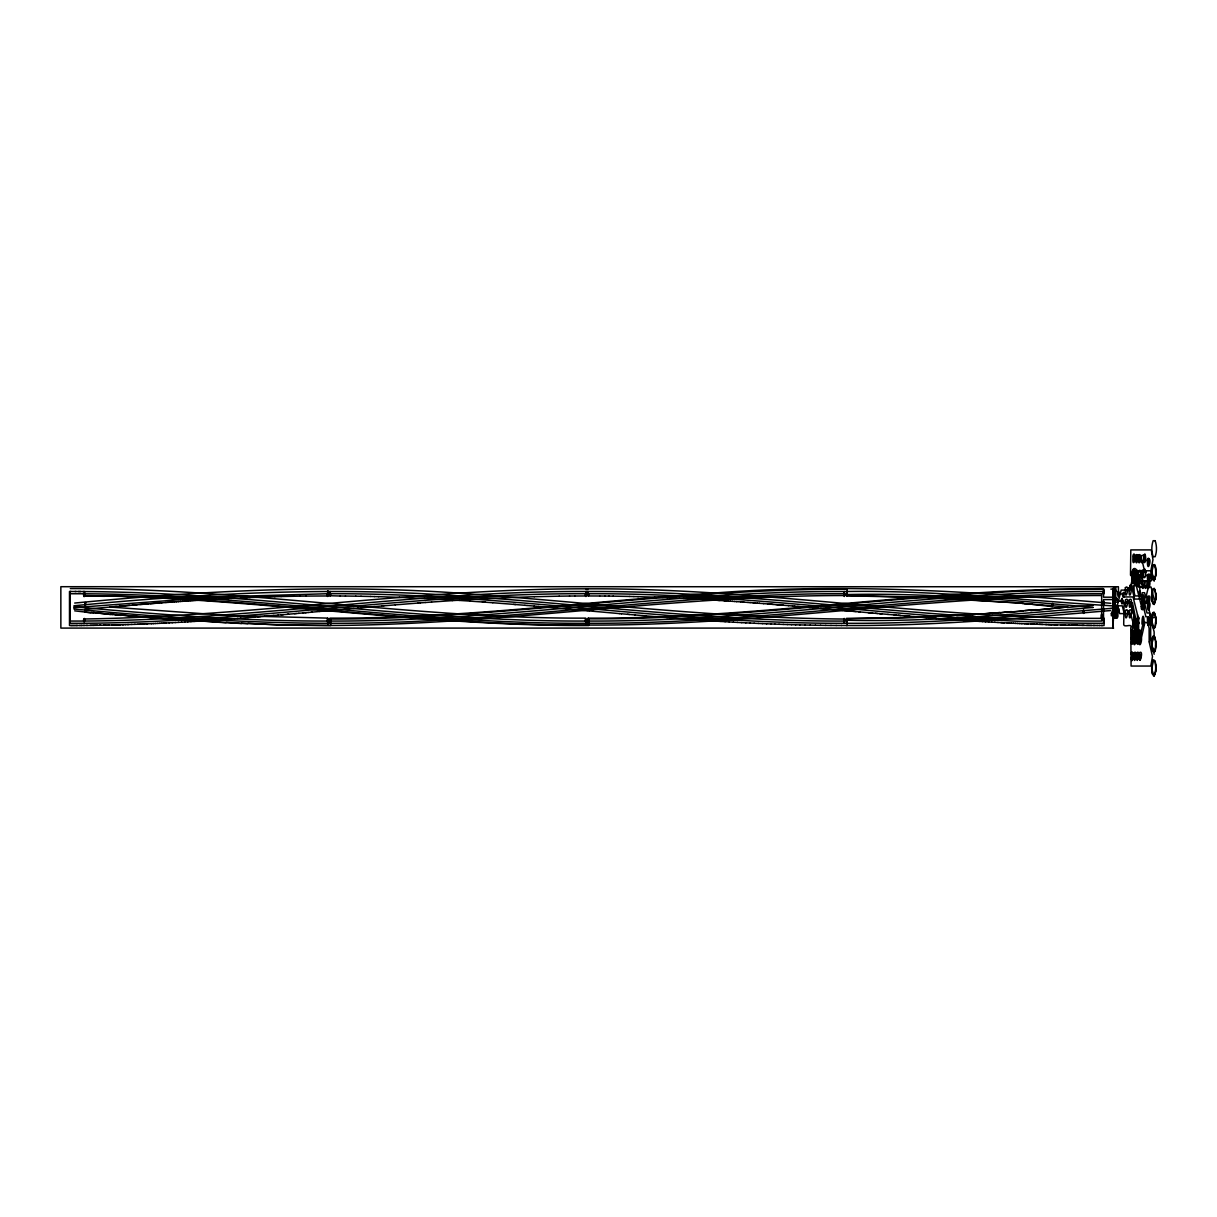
<?xml version="1.0" encoding="UTF-8"?>
<svg xmlns="http://www.w3.org/2000/svg" width="1217" height="1217" viewBox="0 0 1217 1217"><rect width="100%" height="100%" fill="white"/><g stroke="black" fill="none" stroke-linecap="round" stroke-linejoin="round"><path stroke-width="1.5" d="M330.157 593.744L330.142 594.52L330.172 591.492M588.815 620.229L588.769 625.523C420.093 626.283 252.893 597.501 84.399 595.585M844.263 623.287L844.294 620.244L844.279 621.05C713.147 621.583 583.049 603.678 452.389 595.509C326.354 586.564 199.984 593.729 74.42 605.716M327.753 591.492L327.723 594.55L327.753 593.729M329.837 593.729C502.682 593.029 673.838 624.199 846.682 623.287L846.728 620.229C927.628 622.146 1011.357 614.524 1093.277 607.42C1011.357 600.133 927.704 592.709 846.728 594.55L846.682 591.492C673.822 590.549 502.682 621.735 329.837 621.05M847.275 620.32L847.215 625.523L841.236 625.492M1052.325 604.666L1052.34 603.769M84.095 594.748L84.125 593.79C252.664 594.626 419.622 624.336 588.237 623.287L588.267 620.153L588.237 621.05M84.658 594.976L84.734 591.553L78.375 591.523M1136.282 638.712L1136.572 636.963L1138.108 636.963L1137.941 644.356L1136.328 643.2L1135.887 623.423A26.074 26.074 0 0 1 1135.887 619.559L1132.495 602.795L1124.112 602.613L1123.702 624.351C1123.717 628.337 1133.27 622.556 1130.776 627.972L1131.08 666.049L1150.81 666.049L1152.499 656.511L1149.198 642.028M1144.132 601.259C1139.644 610.858 1143.402 582.547 1144.071 601.32M1130.882 638.712C1133.712 631.227 1133.712 649.954 1130.882 642.47M1130.882 653.772C1133.712 646.288 1133.712 665.014 1130.882 657.545M85.22 610.904L85.266 610.021M85.753 611.482L85.905 609.169L110.914 606.979M1151.814 617.065L1151.754 617.901A31.186 31.186 0 0 0 1151.754 622.313M1152.59 650.699L1151.754 646.105A31.186 31.186 0 0 1 1151.754 641.8L1152.012 639.534M1155.542 599.144L1155.602 598.308A31.186 31.186 0 0 0 1155.602 593.911M1155.542 623.058L1155.602 622.206M1155.359 639.534L1155.602 641.8A31.186 31.186 0 0 1 1155.602 646.105L1155.359 648.387M1155.542 670.856L1155.602 670.004M1152.134 591.066L1151.754 594.002A31.186 31.186 0 0 0 1151.754 598.414M1155.45 575.976L1155.602 574.409A31.186 31.186 0 0 0 1155.602 570.104L1155.359 567.837M1151.814 617.156L1151.906 616.334M1155.45 599.875L1155.542 599.053M1155.237 625.142L1155.542 622.952M1152.134 662.763L1151.754 665.714A31.186 31.186 0 0 0 1151.754 670.111M1155.45 671.586L1155.542 670.75M1152.012 567.837L1151.754 570.104A31.186 31.186 0 0 0 1151.754 574.5L1151.906 575.976M1155.359 576.691L1155.45 575.884M1151.906 616.441L1152.134 614.965M1155.45 599.783L1155.237 601.244M1155.45 671.48L1155.237 672.955M328.118 595.6L327.723 596.467L327.358 595.767M328.118 621.263L327.723 622.13L327.358 621.431M587.872 593.577L588.222 592.725L588.632 593.424A6.587 6.587 0 0 1 588.648 595.676L587.887 595.828A6.587 6.587 0 0 1 587.872 593.577M587.872 619.103L588.222 618.251L588.632 618.951A6.587 6.587 0 0 1 588.648 621.202L587.933 621.507A6.587 6.587 0 0 1 587.872 619.103M1102.054 617.095L1101.659 617.962L1101.279 617.247A6.587 6.587 0 0 1 1101.263 614.996L1101.613 614.144L1102.024 614.844A6.587 6.587 0 0 1 1102.039 617.095M1111.364 613.535L1111.806 612.683L1112.262 613.718M1134.746 578.486L1135.111 577.619L1135.522 578.318A6.587 6.587 0 0 1 1135.537 580.57L1135.202 581.437L1134.776 580.737A6.587 6.587 0 0 1 1134.761 578.486M1152.012 567.928L1152.271 566.559M1155.359 576.584L1154.781 579.003M1152.012 639.625L1152.271 638.256M1155.359 648.281L1154.781 650.699M85.555 612.257L85.616 611.953A6.587 6.587 0 0 0 85.586 609.702L85.22 609.002L84.81 609.869A6.587 6.587 0 0 0 84.84 612.121L90.834 612.744M847.062 595.904L847.123 595.6A6.587 6.587 0 0 0 847.093 593.348L846.317 593.5A6.587 6.587 0 0 0 846.347 595.752L928.708 597.745L1023.786 603.267M1152.134 615.072L1152.59 613.307M1154.933 602.415L1155.237 601.152M1155.237 672.849L1154.781 674.598M1110.847 589.119L1113.951 589.119L1114.833 590.245L1115.7 586.761L1118.423 586.761L1118.423 593.972L1122.241 593.972L1122.972 596.938L1133.057 596.938L1138.64 619.301L1138.656 636.765L1140.055 642.363M1115.974 591.325L1114.97 607.268L1116.156 618.251L1113.585 618.251M1113.144 609.398L1111.76 614.585L1112.947 615.3L1112.947 625.614M1112.947 615.315L1113.585 586.746M1118.027 610.204L1118.423 608.394L1119.716 613.611L1130.715 613.611M1117.236 615.33L1116.613 608.394L1121.192 590.108L1126.531 590.108M1133.97 560.839L1133.909 555.895M1139.279 560.718L1139.371 555.895M1133.985 628.337L1133.955 615.619L1130.487 601.73M1131.977 642.363L1132.784 621.857L1130.654 613.49M1134.685 642.363L1135.142 620.594L1130.76 603.054L1129.68 603.054M1137.347 642.363L1137.484 614.661M1140.04 653.955L1140.025 658.427M1148.468 623.789L1148.513 619.118M329.853 618.768L329.746 619.21A6.587 6.587 0 0 0 329.777 621.461L330.187 622.161L330.552 621.294A6.587 6.587 0 0 0 330.522 619.042C499.122 619.453 674.994 588.374 847.215 589.256L847.275 594.444M1138.473 622.283L1138.793 622.222A2.951 2.951 0 0 1 1138.793 623.636L1138.519 623.758A2.951 2.951 0 0 1 1138.488 622.283M1155.1 601.761L1154.781 602.902M1152.271 638.347L1152.59 637.221M74.237 607.542L74.161 607.694A2.495 2.495 0 0 0 74.191 609.048L74.237 609.154M327.692 590.823L327.647 590.93A2.069 2.069 0 0 0 327.677 592.086L327.692 592.162M327.86 592.086L327.875 592.04A2.069 2.069 0 0 0 327.845 590.884L327.86 590.884M327.86 623.895L327.875 623.849A2.069 2.069 0 0 0 327.845 622.693L327.845 622.648M1112.262 611.847L1112.155 612.045A2.951 2.951 0 0 0 1112.155 613.52A6.587 6.587 0 0 1 1112.155 615.635L1111.395 615.802A6.587 6.587 0 0 1 1111.38 613.551M1117.039 598.368L1116.932 598.566A2.951 2.951 0 0 0 1116.932 600.042L1117.039 600.255M1112.399 613.672L1112.475 613.459A2.951 2.951 0 0 0 1112.444 612.045L1112.399 611.892M1152.423 566.103L1152.94 564.764M1152.423 590.002L1152.758 588.998M1152.423 613.9L1152.758 612.896M1154.933 626.223L1153.853 628.078M1152.423 661.698L1153.123 660.116M327.692 622.617L327.662 622.693A2.069 2.069 0 0 0 327.677 623.88L327.692 623.956M1154.416 579.748L1154.781 578.896M1152.59 637.312L1152.94 636.476M1154.781 650.608L1154.416 651.445M74.298 605.777L74.313 605.747A1.81 1.81 0 0 0 74.298 606.857L74.313 606.964M844.172 618.403L843.898 619.21A6.587 6.587 0 0 0 843.929 621.461L844.339 622.161L844.704 621.294A6.587 6.587 0 0 0 844.674 619.042C720.692 618.16 595.493 603.084 471.085 594.048C338.98 583.582 206.358 590.321 74.693 603.054M1154.598 579.307L1153.853 580.266L1152.94 579.642M1152.758 636.902L1153.503 635.943M1136.359 628.231L1134.731 633.159A25.968 25.968 0 0 0 1134.731 637.023L1136.161 641.724L1140.694 641.009L1144.954 622.267L1147.768 622.982L1149.122 628.215L1149.183 641.724M1123.717 595.432L1123.991 594.641A6.587 6.587 0 0 0 1123.96 592.39L1123.185 592.557A6.587 6.587 0 0 0 1123.215 594.809L1124.021 596.938M1152.94 564.871C1155.222 562.893 1156.12 568.826 1156.074 570.423A31.201 31.201 0 0 1 1156.074 574.82L1154.142 580.631L1152.225 574.82A31.201 31.201 0 0 1 1152.225 570.423L1153.229 565.509L1154.705 564.931M1154.416 603.541L1153.32 603.967M1117.115 600.255L1117.252 599.981A2.951 2.951 0 0 0 1117.221 598.566L1117.16 598.414M1153.123 612.425L1154.051 612.242M1153.123 660.222L1155.237 661.592L1156.074 666.095A31.201 31.201 0 0 1 1156.074 670.491L1154.142 676.302L1152.225 670.491A31.201 31.201 0 0 1 1152.225 666.095L1153.412 660.846L1155.07 661.181M1154.233 675.496L1153.32 675.678M1153.853 627.972L1152.225 622.663A31.201 31.201 0 0 1 1152.225 618.251L1154.142 612.455L1156.074 618.251A31.201 31.201 0 0 1 1156.074 622.663L1155.07 627.561L1153.412 627.896M1153.503 636.035L1154.416 636.567M1153.853 651.871L1152.225 646.577A31.201 31.201 0 0 1 1152.225 642.18L1154.142 636.369L1156.074 642.18A31.201 31.201 0 0 1 1156.074 646.577L1155.07 651.491L1153.503 651.871M319.63 611.466L312.252 612.121M323.768 611.101L319.508 611.466M326.764 610.828L331.024 610.447M330.918 610.462L335.177 610.082M335.071 610.082L346.571 609.063M303.048 612.942L298.774 613.307M304.995 612.76L306.152 612.668M308.22 612.486L306.03 612.668M311.339 612.212L308.099 612.486M323.661 611.101L326.886 610.828M346.48 609.078L349.675 608.789M349.583 608.789L353.828 608.424M294.62 613.672L295.792 613.581M296.689 613.49L298.895 613.307M302.911 612.942L305.117 612.76M311.217 612.212L312.373 612.121M353.736 608.424L357.965 608.059M360.993 607.785L372.478 606.796M588.267 621.05C760.579 621.826 931.218 590.884 1103.53 591.492L1103.53 597.197L1115.639 597.197L1116.156 599.312M1093.262 605.184L1067.081 607.496M1111.212 608.378C1023.33 615.559 935.067 623.849 846.682 623.287M111.69 606.903L112.983 606.811M287.364 614.311L294.757 613.672M295.655 613.581L296.826 613.49M357.889 608.059L361.084 607.785M372.402 606.796L374.547 606.614M282.314 614.752L283.348 614.661M288.535 614.22L281.142 614.844M588.191 618.13C742.264 618.966 894.86 593.972 1048.689 589.469L1104.078 589.256L1104.078 592.344M1066.67 607.055L1031.301 610.508M110.641 606.994L111.949 606.903M112.725 606.811L115.676 606.553M114.976 606.629L116.878 606.477M116.634 606.477L119.646 606.233M120.285 606.157L121.457 606.081M373.436 606.705L381.803 606.005M278.024 615.117L281.279 614.844M381.742 606.005L383.887 605.823M271.802 615.635L274.023 615.452M119.388 606.233L120.544 606.157M121.198 606.081L122.369 606.005M124.971 605.762L126.218 605.686M126.994 605.594L128.302 605.503M122.111 606.005L123.297 605.929M123.997 605.853L125.214 605.762M128.059 605.503L129.367 605.412M123.039 605.929L124.24 605.853M125.975 605.686L127.253 605.594M129.124 605.427L132.653 605.138M135.985 604.864L133.52 605.047M132.41 605.138L134.874 604.955M266.614 616.076L270.919 615.726M269.733 615.817L271.954 615.635M272.836 615.559L278.176 615.102M383.811 605.823L395.282 604.879M267.801 615.985L268.835 615.893M264.545 616.243L266.766 616.061M135.741 604.864L137.08 604.773M136.836 604.773L140.29 604.514M395.221 604.879L418.085 603.054M258.323 616.76L259.51 616.669M260.392 616.593L264.697 616.243M255.205 617.019L257.441 616.836M257.274 616.852L258.476 616.76M259.358 616.669L260.544 616.578M1036.139 609.641L1030.267 610.599M1036.519 610.082L1067.963 606.948L1024.166 603.693M140.046 604.514L141.324 604.438M142.13 604.347L143.393 604.271M144.169 604.18L145.431 604.104M141.096 604.438L142.359 604.347M143.15 604.271L144.412 604.18M145.188 604.104L146.436 604.028M147.227 603.936L148.474 603.86M252.086 617.262L255.357 617.004M253.288 617.171L247.949 617.597M1031.94 609.991L1006.52 612.425M146.207 604.028L147.455 603.936M150.269 603.693L151.532 603.617M148.231 603.86L150.512 603.693M152.338 603.541L153.601 603.465M154.407 603.373L155.67 603.297M248.101 617.582L240.677 618.16M1024.82 610.554L1029.886 610.143M1023.147 611.162L1011.723 612.029M151.304 603.617L152.566 603.541M153.357 603.465L154.635 603.373M155.441 603.297L156.704 603.221M156.476 603.221L157.738 603.145M158.56 603.054L159.823 602.978M418.04 603.054L420.154 602.902M237.558 618.403L240.844 618.16M234.455 618.647L237.741 618.403M157.51 603.13L158.788 603.054M159.594 602.978L161.907 602.826M161.678 602.826L166.06 602.506M420.124 602.902L425.342 602.506M234.622 618.632L228.233 619.103M1011.357 611.588L1000.283 612.881M165.847 602.506L168.144 602.354M167.931 602.354L170.228 602.202M170 602.202L172.297 602.05M425.296 602.506L431.563 602.05M225.115 619.347L228.4 619.103M1006.155 611.984L996.13 613.17M172.084 602.05L174.381 601.898M174.153 601.898L176.45 601.746M431.533 602.05L452.298 600.62M224.08 619.407L225.297 619.331M221.996 619.559L224.263 619.407M217.843 619.864L222.179 619.559M999.933 612.425L991.992 613.459M176.237 601.746L178.519 601.609M178.306 601.609L180.603 601.457M215.774 620.001L218.026 619.849M995.78 612.729L981.632 614.159M180.39 601.457L182.672 601.32M182.459 601.32L184.741 601.168M213.69 620.153L215.957 620.001M211.621 620.29L213.888 620.138M209.537 620.442L211.804 620.29M991.627 613.018L977.479 614.418M184.528 601.168L186.809 601.031M186.612 601.031L188.878 600.894M188.681 600.894L190.947 600.757M205.384 620.716L209.735 620.427M190.75 600.757L193.031 600.62M192.818 600.62L195.1 600.483M452.283 600.62L463.707 599.905M203.315 620.853L205.582 620.7M201.231 620.989L203.513 620.837M981.282 613.703L972.292 614.752M194.887 600.483L197.169 600.361M196.971 600.346L200.273 600.164M199.162 621.111L201.429 620.974M197.078 621.248L199.36 621.111M977.129 613.976L969.188 614.935M200.075 600.164L203.376 599.966M193.975 621.446L197.276 621.233M203.193 599.966L206.494 599.783M463.692 599.905L505.207 597.76M190.856 621.628L194.172 621.431M187.737 621.826L191.054 621.628M968.854 614.494L913.13 617.643L847.154 618.814M971.957 614.296L956.745 615.665M206.297 599.783L209.598 599.601M209.415 599.585L212.701 599.418M184.619 622.009L187.95 621.811M212.519 599.403L215.82 599.236M181.516 622.176L184.832 621.993M178.397 622.359L181.713 622.176M215.637 599.236L218.923 599.068M956.41 615.209L902.451 617.536L846.469 618.373M218.741 599.068L222.042 598.901M221.859 598.886L225.145 598.734M175.278 622.526L178.61 622.343M172.16 622.693L175.491 622.511M224.978 598.734L228.264 598.566M169.057 622.861L172.388 622.678M228.081 598.566L231.382 598.414M165.938 623.013L169.269 622.845M163.869 623.119L166.166 622.998M231.2 598.414L234.485 598.262M161.785 623.21L164.082 623.104M234.318 598.262L243.826 597.836M159.716 623.317L162.013 623.195M157.647 623.408L159.944 623.302M240.54 597.973L246.945 597.699M155.563 623.5L157.86 623.393M153.479 623.591L155.791 623.484M151.41 623.682L153.707 623.591M246.777 597.699L250.048 597.577M505.192 597.76L534.278 596.726M147.242 623.865L151.638 623.682M249.896 597.562L259.388 597.212M146.192 623.91L147.47 623.849M144.108 623.986L146.436 623.895M142.024 624.078L144.351 623.971M139.94 624.154L142.267 624.062M256.118 597.319L268.729 596.893M137.871 624.23L140.183 624.138M134.752 624.336L138.099 624.215M131.664 624.443L134.996 624.321M128.576 624.549L131.908 624.427M1048.035 590.169C894.617 594.748 742.385 619.605 588.709 618.814M127.542 624.58L128.819 624.534M268.577 596.893L274.951 596.71M125.473 624.64L127.785 624.564M123.373 624.701L125.716 624.625M1049.723 589.424L1103.089 588.587M122.324 624.732L123.632 624.686M122.582 624.717L119.175 624.823M274.814 596.71L281.188 596.543M534.233 596.726L559.196 596.178M118.125 624.853L120.468 624.777M117.075 624.884L118.384 624.838M115.006 624.929L116.3 624.884M116.041 624.899L117.334 624.869M112.938 624.975L115.265 624.914M281.036 596.543L293.632 596.269M111.918 625.006L113.196 624.975M112.177 624.99L105.742 625.142M108.07 625.082L109.104 625.066M104.708 625.158L106.016 625.127M103.673 625.188L104.966 625.142M100.509 625.234L103.932 625.173M293.495 596.269L299.854 596.163M99.429 625.264L100.768 625.219M97.299 625.295L99.703 625.249M96.234 625.31L97.558 625.279M95.443 625.31L93.116 625.355M299.732 596.163L306.075 596.087M559.135 596.178L569.571 596.041M92.112 625.371L94.409 625.325M95.169 625.325L96.493 625.295M90.149 625.386L91.397 625.371M91.123 625.371L92.37 625.355M87.228 625.432L90.423 625.371M305.954 596.087L327.829 595.965M86.224 625.432L87.502 625.416M569.51 596.041L574.759 595.995M84.353 618.434L84.429 618.677A6.587 6.587 0 0 1 84.49 621.081L84.14 621.933L83.73 621.233A6.587 6.587 0 0 1 83.714 618.981C250.367 616.776 419.88 588.298 588.161 588.83M70.054 621.05C243.339 621.75 414.936 590.473 588.237 591.492L588.267 594.626L588.237 593.729M84.125 625.447L86.498 625.416M83.03 625.462L84.399 625.447M83.304 625.447L79.561 625.477M80.733 625.477L81.889 625.477M574.698 596.011L585.773 595.965M79.835 625.477L76.047 625.492M585.818 588.845C758.191 587.735 928.875 618.768 1101.218 618.358M1101.218 595.524C928.875 595.143 758.176 626.131 585.818 625.051M329.944 618.13C457.957 618.647 585.027 601.67 712.553 593.181C845.374 582.532 978.498 591.964 1110.862 603.297M74.937 625.508L77.477 625.477M72.837 625.508L74.146 625.492M73.857 625.508L75.211 625.492M70.936 625.523L72.138 625.492M327.723 593.729L218.741 596.832L74.404 607.618M588.267 593.729C760.579 592.938 931.218 623.895 1103.53 623.287L1103.53 599.585L1117.449 599.57M588.191 595.965L599.677 595.995M74.42 609.048C195.846 620.564 318.002 627.926 439.93 620.001C574.774 612.257 708.979 593.151 844.279 593.729L844.294 594.52L844.263 591.492M71.864 625.508L73.111 625.492M846.439 625.508C934.778 626.01 1022.843 617.871 1110.756 610.538M1133.97 571.975L1135.142 576.493L1135.142 585.773M1145.775 586.077L1143.067 586.077L1142.078 571.975L1136.678 571.975L1136.313 585.773M76.047 591.508L70.054 591.492L70.054 623.287C242.533 623.986 413.354 592.983 585.833 593.729L585.833 594.596L585.879 591.508C758.389 590.397 929.179 621.446 1101.659 621.05L1101.659 593.759C929.195 593.303 758.374 624.382 585.879 623.271L585.833 620.183L585.849 621.05C417.674 621.826 251.143 592.253 83.015 591.553M846.439 595.524L928.404 597.304L1021.732 603.1M1115.883 599.312L1117.069 599.312M1118.347 601.183L1123.352 601.183L1123.823 603.054L1126.805 603.054L1126.47 601.73M1117.784 605.823L1122.287 605.823L1124.204 613.49M1117.784 606.172C1027.528 600.955 937.333 590.062 846.682 591.492M1143.113 607.587L1141.774 607.587L1135.157 581.117M1111.075 608.378L1117.921 608.378M1112.703 610.828L1116.993 611.36M1115.107 614.95L1113.585 616.806L1112.855 628.155M1154.142 617.658L1151.039 617.658L1148.468 607.405L1148.468 597.608M1132.692 621.628L1133.909 621.628M71.225 625.508L69.491 625.523L69.491 591.492L70.936 591.492M1113.601 628.094L60.865 628.094L60.85 586.7L1115.274 586.746L1116.43 591.34M1136.328 635.091L1140.253 635.091L1143.128 623.56L1143.128 619.134M70.327 588.587C242.7 587.902 413.4 618.875 585.773 618.13M70.054 593.729L84.095 593.79M844.02 595.539C644.843 595.402 447.384 634.97 247.933 623.363M327.829 618.13L228.264 615.513L109.834 607.009M327.723 621.05C243.096 621.279 158.697 614.463 74.48 606.827M1101.218 625.492L1102.617 625.508M588.161 625.066C426.498 626.147 266.432 598.703 104.951 595.874M329.853 596.011L330.552 595.569A6.587 6.587 0 0 0 330.522 593.318L330.111 592.618L329.746 593.485A6.587 6.587 0 0 0 329.777 595.737L340.319 596.011M1099.164 625.492L1101.644 625.508M1102.176 625.492L1104.078 625.523L1104.078 619.27M74.937 591.508L80.733 591.538M1094.615 625.477L1097.369 625.492M1096.943 625.477L1099.59 625.508M836.049 625.477L841.495 625.508M1091.132 625.447L1093.87 625.477M1093.444 625.462L1095.041 625.477M599.601 596.011L604.879 596.041M340.212 595.995L345.506 596.056M84.551 596.026L104.692 596.315M1087.815 625.416L1089.321 625.447M1088.896 625.432L1090.417 625.447M1089.991 625.447L1091.558 625.462M830.861 625.432L836.292 625.492M1086.751 625.416L1088.241 625.432M825.674 625.386L831.105 625.447M604.788 596.041L609.032 596.087M345.415 596.041L355.881 596.178M1083.693 625.371L1087.177 625.432M608.941 596.087L613.185 596.147M1084.119 625.386L1081.715 625.355M1083.115 625.371L1079.738 625.325M820.486 625.31L825.917 625.401M1077.745 625.295L1080.148 625.34M613.094 596.147L629.798 596.452M355.79 596.178L361.069 596.269M1072.649 625.203L1074.109 625.234M1075.737 625.264L1077.167 625.295M1074.717 625.249L1076.147 625.279M1076.741 625.279L1078.156 625.31M815.284 625.234L820.714 625.325M1069.469 625.142L1072.01 625.203M1071.599 625.188L1073.059 625.219M1073.698 625.219L1075.128 625.264M810.096 625.127L815.527 625.249M360.977 596.269L370.409 596.467M1065.194 625.066L1068.815 625.142M1068.404 625.127L1069.88 625.158M1065.59 625.082L1060.981 624.975M804.909 625.021L810.324 625.142M1064.54 625.051L1056.858 624.869M799.721 624.899L805.137 625.036M629.691 596.467L633.951 596.558M370.333 596.467L374.547 596.573M633.844 596.558L638.104 596.665M374.471 596.558L378.7 596.68M1055.839 624.838L1057.269 624.884M795.568 624.793L799.934 624.914M637.982 596.665L654.7 597.182M378.624 596.665L399.45 597.349M1051.777 624.717L1056.25 624.853M1053.816 624.777L1054.835 624.808M791.415 624.671L795.781 624.808M1049.723 624.656L1051.153 624.701M1050.119 624.671L1045.54 624.534M1050.758 624.686L1052.173 624.732M787.262 624.549L791.628 624.686M1042.376 624.427L1046.985 624.58M1048.035 624.61L1049.084 624.64M1040.276 624.367L1041.706 624.412M783.109 624.412L787.475 624.564M1037.173 624.245L1039.622 624.336M1039.227 624.321L1040.657 624.382M1041.311 624.397L1042.756 624.443M778.956 624.26L783.322 624.427M654.579 597.197L658.853 597.334M1036.139 624.215L1037.553 624.26M774.803 624.108L779.169 624.275M658.732 597.349L663.006 597.501M399.389 597.349L424.353 598.429M1033.05 624.093L1034.48 624.154M1032.031 624.062L1033.446 624.108M1034.085 624.138L1036.534 624.23M770.65 623.956L775.016 624.123M662.885 597.501L667.159 597.669M1027.878 623.895L1031.377 624.032M1030.997 624.017L1032.412 624.078M766.497 623.789L770.863 623.971M1024.744 623.758L1027.209 623.865M1026.829 623.849L1028.259 623.91M247.766 623.819L226.134 622.343M667.038 597.669L675.465 598.034M1019.557 623.545L1022.006 623.636M1021.626 623.636L1025.125 623.773M762.359 623.606L766.71 623.804M1017.473 623.439L1019.922 623.545M758.206 623.423L762.542 623.621M241.696 623.104L276.868 624.823L330.75 625.508L330.705 620.168M241.529 623.545L198.128 620.731M675.329 598.034L679.618 598.216M1013.335 623.256L1015.769 623.363M1015.404 623.347L1017.853 623.454M754.053 623.241L758.389 623.439M679.482 598.232L683.771 598.414M1011.251 623.15L1013.7 623.271M749.9 623.043L754.236 623.241M683.635 598.429L687.924 598.627M1007.113 622.952L1009.562 623.058M1009.182 623.043L1011.631 623.165M424.307 598.429L459.6 600.422M745.747 622.83L750.083 623.043M687.772 598.627L700.383 599.296M1000.891 622.632L1007.478 622.952M741.594 622.617L745.93 622.845M225.951 622.8L183.63 619.772M691.925 598.84L696.078 599.068M997.773 622.465L1004.375 622.8M737.441 622.389L741.777 622.632M994.669 622.283L998.138 622.465M733.288 622.161L737.624 622.404M700.216 599.296L704.521 599.525M991.551 622.115L995.019 622.298M729.15 621.933L733.471 622.176M704.369 599.54L708.674 599.783M988.432 621.933L991.916 622.115M724.997 621.689L729.318 621.933M708.522 599.783L712.827 600.027M982.21 621.552L985.679 621.765M985.329 621.75L988.797 621.948M720.844 621.431L725.165 621.689M712.66 600.027L715.946 600.224M979.092 621.37L982.56 621.568M720.099 600.483L715.779 600.224M717.847 600.361L726.321 600.894M973.904 621.035L976.323 621.187M975.973 621.172L979.442 621.385M712.553 620.913L721.012 621.446M197.93 621.187L169.102 618.753M969.751 620.776L972.17 620.913M971.82 620.913L974.254 621.05M459.585 600.422L469.975 601.107M710.469 620.776L712.706 620.913M728.39 601.031L724.069 600.757M965.598 620.503L970.101 620.776M706.316 620.503L710.637 620.776M730.291 601.183L732.543 601.32M728.222 601.031L730.474 601.168M961.78 620.229L957.307 619.925M959.376 620.077L963.864 620.366M963.529 620.351L965.933 620.503M469.975 601.107L492.794 602.734M700.094 620.077L706.484 620.503M183.417 620.229L155.578 617.719M732.36 601.32L734.612 601.457M734.444 601.457L736.696 601.609M698.026 619.925L700.247 620.077M736.513 601.609L740.849 601.898M740.666 601.898L742.918 602.05M949.001 619.331L953.489 619.651M953.154 619.636L957.627 619.94M691.804 619.483L698.178 619.94M742.735 602.05L743.952 602.126M743.77 602.126L748.105 602.43M944.848 619.027L947.252 619.194M946.932 619.179L949.336 619.347M482.419 601.974L483.453 602.05M484.488 602.126L485.522 602.202M686.616 619.103L691.956 619.499M168.889 619.194L143.302 616.76M747.923 602.43L750.174 602.582M749.991 602.582L753.293 602.826M754.144 602.902L755.361 602.978M938.626 618.571L943.099 618.89M942.779 618.875L945.183 619.042M686.768 619.118L674.172 618.16M753.095 602.826L754.327 602.902M755.179 602.978L757.446 603.13M757.248 603.13L759.514 603.297M931.37 618.008L932.724 618.099M936.877 618.419L934.489 618.251M933.454 618.16L934.808 618.251M935.523 618.327L938.961 618.571M492.779 602.734L513.544 604.362M1022.113 603.541L1031.94 603.906M759.317 603.297L763.668 603.617M763.47 603.617L767.821 603.951M924.114 617.43L925.468 617.521M926.198 617.597L928.586 617.764M929.301 617.84L930.655 617.932M928.267 617.764L929.621 617.856M930.336 617.932L931.69 618.008M932.42 618.084L933.774 618.175M666.916 617.597L674.309 618.175M156.4 618.251L133.672 615.969M1032.32 604.347L1052.325 606.568L1052.735 605.716A6.587 6.587 0 0 0 1052.705 603.449L1051.929 603.617A6.587 6.587 0 0 0 1051.96 605.868L1051.99 606.02M767.608 603.951L770.924 604.195M769.692 604.119L774.042 604.453M771.761 604.286L772.795 604.362M918.941 617.019L919.976 617.095M921.01 617.186L922.349 617.278M923.079 617.354L924.433 617.445M925.163 617.521L926.502 617.612M514.548 604.453L524.953 605.305M657.712 616.852L662.9 617.278M661.729 617.186L667.053 617.612M144.093 617.293L120.453 614.859M773.829 604.453L776.111 604.621M775.898 604.621L778.18 604.788M913.754 616.593L918.211 616.943M917.907 616.928L921.315 617.186M922.045 617.262L923.399 617.354M513.513 604.362L515.612 604.53M655.628 616.684L646.181 615.908M658.625 616.928L655.507 616.669M783.368 605.214L776.948 604.697M783.155 605.214L788.555 605.64M779.017 604.864L780.051 604.955M781.086 605.047L782.12 605.123M904.429 615.817L906.802 616M908.567 616.167L909.905 616.258M907.532 616.076L908.871 616.167M909.616 616.258L914.058 616.608M524.923 605.305L527.022 605.473M644.219 615.741L642.028 615.559M121.107 615.391L112.892 614.22M133.429 616.41L115.843 614.463M788.342 605.64L792.708 605.99M792.495 605.99L794.777 606.172M794.564 606.172L797.896 606.431M798.702 606.522L799.965 606.614M894.054 614.935L895.393 615.026M896.138 615.117L898.496 615.3M899.241 615.376L900.58 615.483M898.207 615.3L899.53 615.391M900.276 615.467L904.718 615.832M906.498 615.985L907.836 616.091M526.991 605.473L534.278 606.081M534.248 606.081L538.431 606.446M538.386 606.446L566.437 608.88M634.894 614.935L629.6 614.494M642.15 615.559L634.772 614.935M644.112 615.726L646.303 615.908M116.543 614.996L110.808 614.037M803.889 606.979L805.152 607.07M805.958 607.146L808.271 607.329M797.667 606.431L798.93 606.522M799.736 606.614L804.118 606.979M804.924 607.07L806.186 607.161M808.027 607.329L810.339 607.511M876.438 613.398L877.761 613.505M879.556 613.672L880.865 613.779M881.625 613.855L888.121 614.402M887.847 614.402L894.358 614.95M895.103 615.026L896.427 615.117M619.225 613.581L621.4 613.779M621.309 613.764L627.622 614.311M628.565 614.402L629.706 614.494M627.516 614.311L628.657 614.402M110.549 614.479L91.108 612.303M112.633 614.661L93.42 612.516M816.561 608.059L809.077 607.42M821.749 608.515L815.284 607.968M823.818 608.698L820.471 608.424M825.902 608.88L822.54 608.606M836.262 609.808L824.624 608.789M837.053 609.9L839.38 610.082M840.156 610.173L841.449 610.265M842.24 610.356L844.568 610.554M845.343 610.645L846.636 610.736M847.412 610.828L848.705 610.919M849.496 611.01L850.789 611.101M851.565 611.193L852.858 611.284M853.634 611.375L854.942 611.482M855.703 611.558L859.08 611.847M859.856 611.938L868.421 612.683M869.181 612.76L870.49 612.866M871.25 612.942L872.574 613.049M875.403 613.307L876.712 613.414M813.215 607.785L814.249 607.876M817.368 608.15L818.402 608.241M868.147 612.668L869.455 612.775M870.216 612.851L871.524 612.957M872.3 613.033L875.677 613.322M877.472 613.49L879.83 613.687M880.591 613.764L881.899 613.87M566.377 608.88L577.847 609.9M581.985 610.265L577.771 609.9M587.172 610.736L581.924 610.265M589.256 610.919L587.096 610.736M593.318 611.284L619.331 613.596M93.146 612.957L74.693 610.843M836.018 609.808L837.311 609.9M839.122 610.082L840.415 610.173M841.206 610.265L842.483 610.371M844.309 610.538L845.602 610.645M846.378 610.736L847.671 610.828M848.462 610.919L849.755 611.01M850.531 611.101L851.824 611.193M852.6 611.284L853.893 611.39M854.669 611.466L855.977 611.573M858.822 611.847L860.115 611.938M589.165 610.919L593.394 611.284M1154.324 588.572L1153.047 589.849L1152.225 594.337A31.201 31.201 0 0 0 1152.225 598.749L1154.142 604.545L1156.074 598.749A31.201 31.201 0 0 0 1156.074 594.337L1154.051 588.237M1153.503 628.078L1152.423 626.223M1153.503 651.977L1152.59 650.608M1136.313 569.48C1131.491 564.627 1131.491 579.033 1130.502 574.941L1130.806 549.901L1151.252 549.901L1152.986 559.729L1151.054 569.647A50.353 50.353 0 0 0 1151.054 575.595L1151.252 580.874L1139.416 580.935L1138.777 574.53L1136.739 570.058M1153.32 604.073L1152.758 603.206M1153.123 579.992L1152.59 578.896M1154.233 660.116L1154.933 661.698M1154.416 564.764L1155.1 566.65M1154.416 636.476L1154.781 637.312M1117.708 612.714L1118.651 611.497A10.405 10.405 0 0 0 1118.651 608.911L1118.088 607.389L1117.404 608.911A10.405 10.405 0 0 0 1117.404 611.497L1117.86 614.037A10.405 10.405 0 0 1 1117.86 616.623L1117.236 618.16L1116.613 616.623A10.405 10.405 0 0 1 1116.613 614.037L1117.571 612.82M1154.598 588.998L1154.933 590.002M1154.598 636.81L1155.1 638.347M1152.59 579.003L1152.012 576.584M1154.781 589.408L1155.1 590.549M1154.781 613.307L1155.237 615.072M1152.59 674.598L1152.134 672.849M1154.933 565.996L1155.359 567.928M1152.423 602.415L1152.134 601.152M1118.043 602.354L1115.791 602.05L1115.198 599.646M1154.142 581.041L1151.586 570.788L1146.49 570.788L1146.186 571.975L1144.771 571.975L1142.078 560.444M1154.142 599.342L1151.084 587.081L1138.412 587.081L1137.484 583.415M1136.328 576.782L1136.237 574.896L1136.693 575.58A6.587 6.587 0 0 1 1136.708 577.832L1135.993 578.136A6.587 6.587 0 0 1 1135.933 575.732L1133.255 575.489L1129.589 590.823M1134.168 592.557L1133.97 585.773M1134.198 592.664L1135.02 595.934L1141.455 595.934L1142.261 592.709L1144.573 592.709L1145.79 597.608L1148.468 586.898L1148.468 575.732M1126.486 589.926L1126.714 590.823M1114.833 590.245L1114.24 614.95M1155.1 590.458L1155.542 593.257M1155.1 638.256L1155.359 639.625M1155.237 614.965L1155.45 616.441M1152.134 601.244L1151.906 599.783M1152.134 625.142L1151.814 622.952M1155.237 662.763L1155.542 664.969M1152.134 672.955L1151.906 671.48M1151.906 575.884L1152.012 576.691M1155.45 616.334L1155.542 617.156M1151.814 599.053L1151.906 599.875M1151.814 670.75L1151.906 671.586M1155.542 593.166L1155.602 594.002A31.186 31.186 0 0 1 1155.602 598.414M1155.542 617.065L1155.602 617.901A31.186 31.186 0 0 1 1155.602 622.313M1151.814 599.144L1151.754 598.308A31.186 31.186 0 0 1 1151.754 593.911M1155.542 664.862L1155.602 665.714A31.186 31.186 0 0 1 1155.602 670.111M1151.754 622.206L1151.814 623.058M1151.754 670.004L1151.814 670.856M1141.014 575.626L1141.303 577.36L1142.839 577.36L1142.672 569.982L1141.059 571.138L1140.907 583.962M1083.602 610.523L1083.647 611.482M327.753 621.05L327.723 620.229L327.753 623.287M84.095 620.031L84.125 620.989M330.172 623.287L330.142 620.244L330.157 621.035M1154.142 635.959L1154.142 631.927L1149.411 612.988L1146.992 612.988L1143.159 597.608L1142.717 599.053L1134.624 599.053L1132.799 591.751L1132.799 585.773M1154.142 654.259L1150.673 640.233L1150.673 625.432L1148.513 616.836L1145.927 616.836L1139.842 592.466L1139.827 585.803M1148.468 559.622L1148.468 564.201M1144.771 555.895L1144.771 560.428M1140.907 630.102L1140.907 639.518M1139.371 574.546L1139.371 583.962M1139.371 630.102L1139.371 639.518M1138.656 579.003L1138.656 585.742M1137.849 574.546L1137.849 583.962M1137.849 630.102L1137.849 639.518M1137.484 578.744L1137.484 585.773M1137.347 653.909L1137.347 658.458M1136.663 555.895L1136.663 560.428M1134.776 574.546L1134.776 583.962M1134.776 630.102L1134.776 639.518M1134.64 653.909L1134.64 658.503M1133.255 574.546L1133.255 583.962M1133.255 630.102L1133.255 639.518M1131.719 574.546L1131.719 583.962M1131.719 630.102L1131.719 639.518M1131.932 653.894L1131.932 658.701M1112.947 589.119L1112.947 610.006M1155.602 641.8A31.186 31.186 0 0 1 1155.602 646.212M1151.754 646.105A31.186 31.186 0 0 1 1151.754 641.709M328.118 621.263A6.587 6.587 0 0 0 328.088 619.012L327.677 618.312L327.327 619.179A6.587 6.587 0 0 0 327.358 621.431M328.118 595.6A6.587 6.587 0 0 0 328.088 593.348L327.677 592.649L327.327 593.5A6.587 6.587 0 0 0 327.358 595.752M1125.36 587.735C1124.599 606.659 1130.73 582.563 1125.36 587.735M1125.451 599.966C1124.691 618.875 1130.821 594.794 1125.451 599.966M1125.451 610.538C1124.691 629.448 1130.821 605.351 1125.451 610.538M1129.133 587.735C1128.372 606.659 1134.487 582.563 1129.133 587.735M1129.224 599.966C1128.463 618.875 1134.579 594.794 1129.224 599.966M1129.224 610.538C1128.463 629.432 1134.579 605.351 1129.224 610.538M1135.035 560.565C1130.608 570.164 1134.168 541.93 1135.035 560.565M1135.644 556.078C1135.142 573.542 1141.516 550.814 1135.644 556.078M1135.035 575.626C1130.608 585.225 1134.168 557.006 1135.035 575.626M1135.644 571.138L1135.75 576.964L1137.849 577.543A6.587 6.587 0 0 1 1137.865 579.794L1137.53 580.661L1137.119 579.961A6.587 6.587 0 0 1 1137.089 577.71C1138.534 575.458 1138.245 567.472 1135.644 571.138M1133.62 637.982C1133.103 655.446 1139.477 632.718 1133.62 637.982M1133.62 653.057C1133.103 670.506 1139.477 647.779 1133.62 653.057M1138.351 556.078C1137.834 573.526 1144.208 550.814 1138.351 556.078M1138.351 571.138C1137.834 588.602 1144.208 565.875 1138.351 571.138M1136.328 653.057C1135.811 670.506 1142.185 647.779 1136.328 653.057M1141.059 556.078C1140.542 573.542 1146.916 550.814 1141.059 556.078M1139.021 637.982C1138.519 655.446 1144.893 632.718 1139.021 637.982M1142.048 581.711C1141.546 599.16 1147.905 576.432 1142.048 581.711M1139.021 653.057C1138.519 670.521 1144.893 647.779 1139.021 653.057M1144.771 581.711C1144.269 599.16 1150.628 576.432 1144.771 581.711M1145.836 560.565C1141.409 570.164 1144.984 541.93 1145.836 560.565M1144.178 607.694C1139.751 617.308 1143.326 589.074 1144.178 607.694M1144.771 596.771C1144.269 614.235 1150.628 591.492 1144.771 596.771M1145.836 575.626C1141.409 585.225 1144.984 557.006 1145.836 575.626M1144.178 622.769C1139.751 632.368 1143.326 604.134 1144.178 622.769M1147.448 559.835C1146.946 577.284 1153.305 554.556 1147.448 559.835M1147.448 574.896C1146.946 592.36 1153.305 569.632 1147.448 574.896M1147.448 581.711C1146.946 599.16 1153.305 576.432 1147.448 581.711M1147.448 596.771C1146.946 614.235 1153.305 591.492 1147.448 596.771M1147.494 603.221C1146.992 620.67 1153.351 597.943 1147.494 603.221M1147.494 618.282C1146.992 635.746 1153.351 613.018 1147.494 618.282M1117.83 592.42L1117.784 592.679A10.405 10.405 0 0 0 1117.799 595.265L1118.423 596.802L1119.047 595.265A10.405 10.405 0 0 0 1119.047 592.679L1118.484 591.158L1117.83 592.42M1121.435 599.631L1121.389 599.89A10.405 10.405 0 0 0 1121.405 602.476L1122.028 604.012L1122.652 602.476A10.405 10.405 0 0 0 1122.652 599.89L1122.089 598.368L1121.435 599.631M83.73 593.546L83.699 593.698A6.587 6.587 0 0 0 83.73 595.95L84.14 596.649L84.49 595.798A6.587 6.587 0 0 0 84.46 593.546L83.76 593.394M84.871 602.598L84.84 602.75A6.587 6.587 0 0 0 84.871 605.001L85.281 605.701L85.646 604.849A6.587 6.587 0 0 0 85.616 602.598L84.871 602.598M585.468 593.394L585.438 593.546A6.587 6.587 0 0 0 585.468 595.798L585.879 596.497L586.244 595.645A6.587 6.587 0 0 0 586.214 593.394L585.468 593.394M585.468 618.981L585.438 619.134A6.587 6.587 0 0 0 585.468 621.385L585.879 622.085L586.244 621.233A6.587 6.587 0 0 0 586.214 618.981L585.468 618.981M843.929 593.318L843.898 593.485A6.587 6.587 0 0 0 843.929 595.737L844.339 596.436L844.704 595.569A6.587 6.587 0 0 0 844.674 593.318L843.929 593.318M846.347 619.012L846.317 619.179A6.587 6.587 0 0 0 846.347 621.431L846.758 622.13L847.123 621.263A6.587 6.587 0 0 0 847.093 619.012L846.378 618.875M1083.282 610.28L1083.252 610.447A6.587 6.587 0 0 0 1083.282 612.699L1083.693 613.398L1084.058 612.531A6.587 6.587 0 0 0 1084.028 610.28L1083.313 610.128M1103.165 591.127L1103.134 591.295A6.587 6.587 0 0 0 1103.165 593.546L1103.576 594.246L1103.941 593.379A6.587 6.587 0 0 0 1103.91 591.127L1103.165 591.127M1103.15 601.426L1103.119 601.578A6.587 6.587 0 0 0 1103.15 603.845L1103.56 604.545L1103.925 603.678A6.587 6.587 0 0 0 1103.895 601.426L1103.15 601.426M1103.15 618.069L1103.119 618.221A6.587 6.587 0 0 0 1103.15 620.472L1103.56 621.172L1103.925 620.32A6.587 6.587 0 0 0 1103.895 618.069L1103.18 617.917M1114.453 589.028L1114.422 589.195A6.587 6.587 0 0 0 1114.453 591.447L1114.878 592.147L1115.228 591.295A6.587 6.587 0 0 0 1115.198 589.043L1114.453 589.028M1114.726 613.748L1114.696 613.916A6.587 6.587 0 0 0 1114.742 616.167L1115.152 616.867L1115.502 616A6.587 6.587 0 0 0 1115.472 613.748L1114.726 613.748M1133.514 554.617L1133.483 554.769A6.587 6.587 0 0 0 1133.514 557.036L1133.925 557.736L1134.29 556.869A6.587 6.587 0 0 0 1134.259 554.617L1133.514 554.617M1130.106 585.377L1130.076 585.529A6.587 6.587 0 0 0 1130.106 587.781L1130.517 588.48L1130.882 587.628A6.587 6.587 0 0 0 1130.852 585.377L1130.137 585.225M1136.282 554.663L1136.267 554.815A6.587 6.587 0 0 0 1136.298 557.067L1136.708 557.782L1137.058 556.914A6.587 6.587 0 0 0 1137.028 554.663L1136.282 554.663M1138.99 554.663L1138.96 554.815A6.587 6.587 0 0 0 1138.99 557.067L1139.401 557.782L1139.766 556.914A6.587 6.587 0 0 0 1139.736 554.663L1138.99 554.663M1138.275 577.771L1138.245 577.923A6.587 6.587 0 0 0 1138.275 580.174L1138.686 580.874L1139.036 580.022A6.587 6.587 0 0 0 1139.006 577.771L1138.306 577.619M1144.391 554.663L1144.36 554.815A6.587 6.587 0 0 0 1144.391 557.067L1144.817 557.782L1145.167 556.914A6.587 6.587 0 0 0 1145.136 554.663L1144.391 554.663M1133.544 620.427L1133.514 620.594A6.587 6.587 0 0 0 1133.544 622.845L1133.955 623.545L1134.305 622.678A6.587 6.587 0 0 0 1134.274 620.427L1133.544 620.427M1139.462 591.264L1139.447 591.416A6.587 6.587 0 0 0 1139.477 593.668L1139.888 594.368L1140.238 593.516A6.587 6.587 0 0 0 1140.207 591.264L1139.508 591.112M1148.103 558.42L1148.072 558.573A6.587 6.587 0 0 0 1148.103 560.824L1148.513 561.524L1148.878 560.672A6.587 6.587 0 0 0 1148.848 558.42L1148.103 558.42M1137.119 620.29L1137.089 620.457A6.587 6.587 0 0 0 1137.119 622.708L1137.53 623.408L1137.88 622.541A6.587 6.587 0 0 0 1137.849 620.29L1137.378 619.97A2.951 2.951 0 0 1 1137.332 618.449L1137.636 618.373A2.951 2.951 0 0 1 1137.636 619.788L1137.119 620.29M1131.567 657.499L1131.536 657.652A6.587 6.587 0 0 0 1131.567 659.918L1131.977 660.618L1132.342 659.751A6.587 6.587 0 0 0 1132.312 657.499L1131.567 657.499M1135.948 633.89L1135.917 634.042A6.587 6.587 0 0 0 1135.963 636.308L1136.374 637.008L1136.724 636.141A6.587 6.587 0 0 0 1136.693 633.89L1135.948 633.89M1141.394 606.385L1141.363 606.538A6.587 6.587 0 0 0 1141.394 608.789L1141.805 609.489L1142.17 608.637A6.587 6.587 0 0 0 1142.139 606.385L1141.394 606.385M1143.691 600.103L1143.676 600.27A6.587 6.587 0 0 0 1143.706 602.521L1144.117 603.221L1144.467 602.354A6.587 6.587 0 0 0 1144.436 600.103L1143.691 600.103M1134.259 657.317L1134.229 657.469A6.587 6.587 0 0 0 1134.259 659.72L1134.67 660.435L1135.035 659.568A6.587 6.587 0 0 0 1135.005 657.317L1134.259 657.317M1142.763 622.359L1142.733 622.511A6.587 6.587 0 0 0 1142.763 624.762L1143.174 625.462L1143.524 624.61A6.587 6.587 0 0 0 1143.493 622.359L1142.763 622.359M1136.967 657.271L1136.937 657.423A6.587 6.587 0 0 0 1136.967 659.69L1137.378 660.39L1137.743 659.523A6.587 6.587 0 0 0 1137.697 657.271L1136.997 657.119M1139.644 657.226L1139.614 657.378A6.587 6.587 0 0 0 1139.644 659.629L1140.055 660.344L1140.42 659.477A6.587 6.587 0 0 0 1140.39 657.226L1139.644 657.226M1148.103 622.587L1148.072 622.739A6.587 6.587 0 0 0 1148.103 624.99L1148.513 625.69L1148.878 624.838A6.587 6.587 0 0 0 1148.848 622.587L1148.103 622.587M1115.73 598.566L1115.715 598.627A2.951 2.951 0 0 0 1115.73 600.042L1116.05 599.981A2.951 2.951 0 0 0 1116.019 598.566L1115.73 598.566M1112.992 608.652L1112.977 608.728A2.951 2.951 0 0 0 1113.007 610.143L1113.312 610.082A2.951 2.951 0 0 0 1113.296 608.667L1113.023 608.606M1115.685 605.427L1115.654 605.488A2.951 2.951 0 0 0 1115.685 606.903L1116.004 606.842A2.951 2.951 0 0 0 1115.974 605.427L1115.7 605.366M1112.794 620.244L1112.779 620.32A2.951 2.951 0 0 0 1112.81 621.735L1113.114 621.674A2.951 2.951 0 0 0 1113.083 620.259L1112.794 620.244M1116.871 605.427L1116.856 605.488A2.951 2.951 0 0 0 1116.887 606.903L1117.191 606.842A2.951 2.951 0 0 0 1117.176 605.427L1116.871 605.427M1112.794 625.036L1112.779 625.097A2.951 2.951 0 0 0 1112.81 626.512L1113.114 626.451A2.951 2.951 0 0 0 1113.083 625.036L1112.81 624.975M1138.488 617.43L1138.473 617.506A2.951 2.951 0 0 0 1138.504 618.921L1138.808 618.86A2.951 2.951 0 0 0 1138.793 617.445L1138.519 617.384M1155.146 540.698L1153.153 540.698A24.842 24.842 0 0 0 1153.153 556.717L1155.146 556.717A24.842 24.842 0 0 0 1155.146 540.698M85.266 604.758L85.236 603.799L85.266 604.758"/></g></svg>
